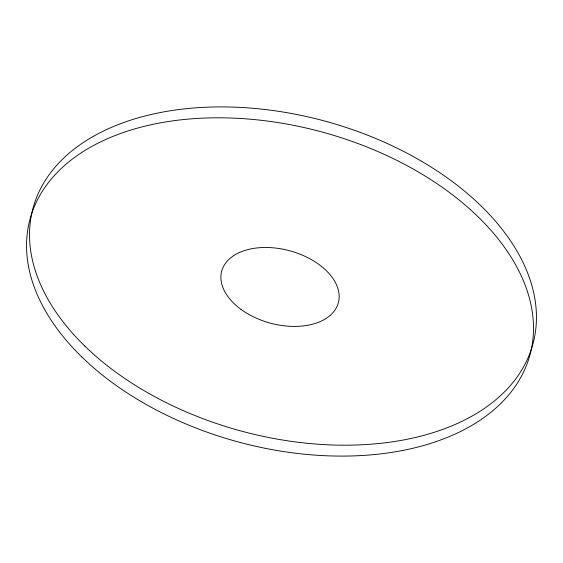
<?xml version="1.0" encoding="UTF-8"?>
<svg xmlns="http://www.w3.org/2000/svg" width="563" height="563" viewBox="0 0 563 563"><rect width="100%" height="100%" fill="white"/><g stroke="black" fill="none" stroke-linecap="round" stroke-linejoin="round"><path stroke-width="0.84" d="M81.804 356.942A259.015 160.532 15.2 0 0 515.947 385.31A259.015 160.532 15.2 0 0 242.308 118.596A259.015 160.532 15.2 0 0 81.804 356.942M241.098 309.432A60.431 37.454 15.2 0 0 338.039 303.795A60.431 37.454 15.2 0 0 260.922 247.621A60.431 37.454 15.2 0 0 241.098 309.432M84.767 346.041A259.015 160.532 15.2 0 0 518.903 374.409A259.015 160.532 15.2 0 0 245.271 107.702A259.015 160.532 15.2 0 0 84.767 346.041"/></g></svg>
